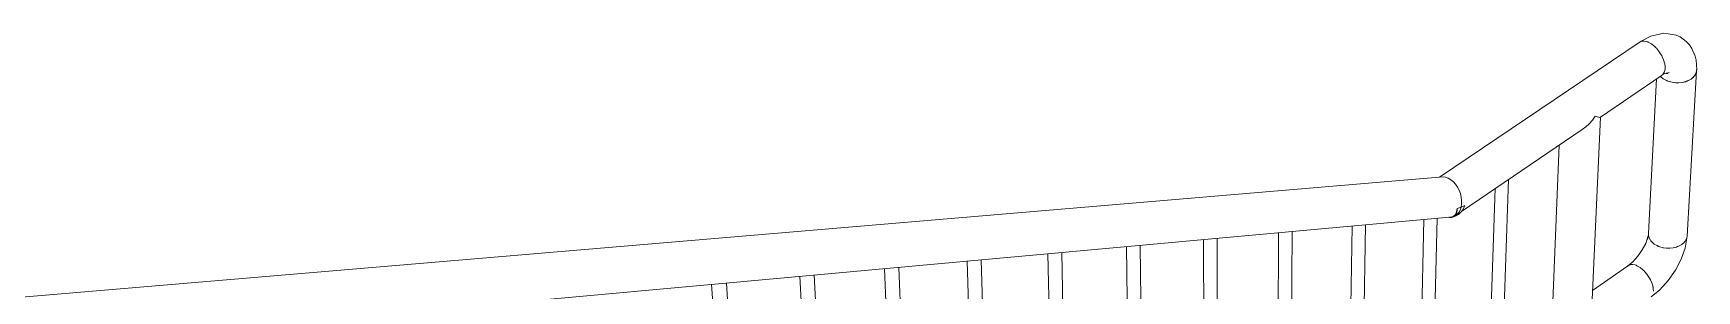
# Model space of a CAD drawing. Header units: millimetres. Extents: x 14140 to 38780, y -11415 to 1223.
# Drawn here: x 31313 to 33415, y -4482 to -4157 of the extents above; entities that cross this region are included whole.
import ezdxf

# ---------------------------------------------------------------- set-up
doc = ezdxf.new("R2010")
doc.units = ezdxf.units.MM
doc.header["$MEASUREMENT"] = 0
doc.layers.add('NewA-Ss_25_15_60_05-M_BalustradeAndGuardingSystems', color=7, linetype='Continuous')

# ---------------------------------------------------------------- blocks, each defined once
blk = doc.blocks.new('Section Elem_14_2', base_point=(32826.8, -4960.2))
at = {"layer": 'NewA-Ss_25_15_60_05-M_BalustradeAndGuardingSystems', "color": 6, "linetype": 'Continuous', "lineweight": 13}
for p, q in [((33344.5, -4167.2), (33356.7, -4160.6)), ((33356.7, -4160.6), (33367.9, -4158)), ((33367.9, -4158), (33373.2, -4157)), ((33373.2, -4157), (33378.6, -4157.7)), ((33378.6, -4157.7), (33388.9, -4159.3)), ((33388.9, -4159.3), (33394, -4161.7)), ((33090.1, -4339), (33343.4, -4167.7)), ((33343.4, -4167.7), (33344.2, -4167.5)), ((33345, -4167.2), (33344.2, -4167.5)), ((33344.2, -4167.5), (33344.5, -4167.2)), ((33344.5, -4167.2), (33345, -4167.2)), ((33345, -4167.2), (33345.8, -4166.9)), ((33345.8, -4166.9), (33348.4, -4166.8)), ((33348.4, -4166.8), (33351.4, -4167.4)), ((33348.5, -4166.8), (33348.4, -4166.8)), ((33348.4, -4166.8), (33348.4, -4166.8)), ((33351.4, -4167.4), (33352.4, -4167.8)), ((33353.5, -4168.2), (33352.4, -4167.8)), ((33352.4, -4167.8), (33352.9, -4167.9)), ((33353.5, -4168.2), (33352.9, -4167.9)), ((33353.5, -4168.2), (33354.5, -4168.6)), ((33354.5, -4168.6), (33357.7, -4170.5)), ((33357.7, -4170.5), (33357.5, -4170.4)), ((33357.7, -4170.5), (33360.8, -4172.9)), ((33360.8, -4172.9), (33361.9, -4173.9)), ((33361.9, -4173.9), (33361.8, -4173.8)), ((33362.9, -4174.8), (33361.9, -4173.9)), ((33361.9, -4173.9), (33362.4, -4174.3)), ((33362.9, -4174.8), (33362.4, -4174.3)), ((33362.9, -4174.8), (33363.9, -4175.8)), ((33362.9, -4174.9), (33362.9, -4174.8)), ((33363.9, -4175.8), (33366.7, -4179.1)), ((33366.7, -4179.1), (33369.2, -4182.8)), ((33366.8, -4179.4), (33366.7, -4179.1)), ((33394, -4161.7), (33401.7, -4167.6)), ((33401.7, -4167.6), (33405.9, -4171.5)), ((33405.9, -4171.5), (33408.7, -4176.4)), ((33408.7, -4176.4), (33413, -4185.9)), ((33369.2, -4182.8), (33369.9, -4184.1)), ((33370.6, -4185.3), (33369.9, -4184.1)), ((33369.9, -4184.1), (33370.3, -4184.7)), ((33370.6, -4185.3), (33370.3, -4184.7)), ((33370.6, -4185.3), (33371.3, -4186.6)), ((33371.3, -4186.6), (33373, -4190.5)), ((33373, -4190.5), (33372.9, -4190.3)), ((33373, -4190.5), (33374.2, -4194.4)), ((33374.2, -4194.4), (33374.4, -4195.6)), ((33374.6, -4196.8), (33374.4, -4195.6)), ((33374.4, -4195.6), (33374.6, -4196.3)), ((33374.4, -4195.6), (33374.4, -4195.6)), ((33375, -4201.5), (33374.5, -4204.6)), ((33374.6, -4196.3), (33374.6, -4196.8)), ((33374.6, -4196.8), (33374.9, -4198.1)), ((33374.6, -4196.9), (33374.6, -4196.8)), ((33374.9, -4198.1), (33375, -4201.5)), ((33374.9, -4201.6), (33375, -4201.5)), ((33413, -4185.9), (33414, -4191)), ((33414, -4191), (33414.9, -4202.9)), ((33414.9, -4202.9), (33414.8, -4203.4)), ((33293.1, -4262.9), (33370.1, -4210.6)), ((33363.9, -4214.8), (33353.8, -4409.8)), ((33372.3, -4214.5), (33368.8, -4211.4)), ((33369.4, -4212.2), (33368.8, -4211.5)), ((33372.3, -4214.5), (33369.4, -4212.2)), ((33372, -4209.2), (33370.1, -4210.6)), ((33370.9, -4210), (33374.7, -4207.9)), ((33373.5, -4207.2), (33372, -4209.2)), ((33377, -4216.9), (33372.3, -4214.5)), ((33375.7, -4216.4), (33372.3, -4214.5)), ((33373.8, -4206.3), (33373.5, -4207.2)), ((33373.8, -4206.3), (33374.2, -4205.4)), ((33373.8, -4206.3), (33374.1, -4205.9)), ((33374.2, -4205.4), (33374.1, -4205.9)), ((33374.5, -4204.6), (33374.2, -4205.4)), ((33374.7, -4207.9), (33380.1, -4206.6)), ((33375.7, -4207.7), (33378.7, -4208.1)), ((33377, -4216.9), (33375.7, -4216.4)), ((33377, -4216.9), (33377.6, -4217.3)), ((33377.1, -4217), (33377, -4216.9)), ((33378.3, -4217.5), (33377.6, -4217.3)), ((33378.3, -4217.5), (33378.2, -4217.4)), ((33383.7, -4219), (33378.3, -4217.5)), ((33379.6, -4218), (33378.3, -4217.5)), ((33383.7, -4219), (33379.6, -4218)), ((33389.5, -4219.6), (33383.7, -4219)), ((33388.1, -4219.6), (33383.7, -4219)), ((33389.5, -4219.6), (33388.1, -4219.6)), ((33390.3, -4219.7), (33389.5, -4219.6)), ((33391, -4219.6), (33390.3, -4219.7)), ((33391, -4219.6), (33390.9, -4219.6)), ((33396.8, -4219.2), (33391, -4219.6)), ((33392.4, -4219.7), (33391, -4219.6)), ((33396.8, -4219.2), (33392.4, -4219.7)), ((33402.1, -4217.7), (33396.8, -4219.2)), ((33400.8, -4218.2), (33396.8, -4219.2)), ((33402.1, -4217.7), (33400.8, -4218.2)), ((33402.1, -4217.7), (33402.8, -4217.6)), ((33403.3, -4217.3), (33402.8, -4217.6)), ((33414.8, -4204.4), (33403, -4413.3)), ((33407.9, -4214.9), (33403.3, -4217.3)), ((33404.6, -4216.8), (33403.3, -4217.3)), ((33407.9, -4214.9), (33404.6, -4216.8)), ((33411.4, -4211.8), (33407.9, -4214.9)), ((33410.6, -4212.6), (33407.9, -4214.9)), ((33411.4, -4211.8), (33410.6, -4212.6)), ((33411.4, -4211.8), (33411.8, -4211.4)), ((33412.1, -4210.9), (33411.8, -4211.4)), ((33414.2, -4207.3), (33412.1, -4210.9)), ((33412.8, -4210.1), (33412.1, -4210.9)), ((33414.2, -4207.3), (33412.8, -4210.1)), ((33414.8, -4203.4), (33414.2, -4207.3)), ((33414.8, -4204.4), (33414.2, -4207.3)), ((33414.8, -4203.4), (33414.8, -4204.4)), ((33293.1, -4262.9), (33281.5, -4521.2)), ((33286.5, -4261.6), (33283, -4266.8)), ((33289.2, -4262.6), (33286.5, -4261.6)), ((33291.2, -4263.1), (33289.2, -4262.6)), ((33292.6, -4263.3), (33291.2, -4263.1)), ((33293.1, -4262.9), (33292.6, -4263.3)), ((33270.3, -4278.5), (33117.6, -4382.4)), ((33274.8, -4275.3), (33270.3, -4278.5)), ((33279.1, -4271.4), (33274.8, -4275.3)), ((33283, -4266.8), (33279.1, -4271.4)), ((33240.9, -4298.5), (33218.7, -4850.4)), ((30532.1, -4555.3), (33094.5, -4338.6)), ((33094.5, -4338.6), (33097.7, -4339)), ((33097.7, -4339), (33101, -4340.2)), ((33101, -4340.2), (33104.3, -4342.1)), ((33104.3, -4342.1), (33107.4, -4344.6)), ((33107.4, -4344.6), (33110.2, -4347.8)), ((33110.2, -4347.8), (33112.7, -4351.4)), ((33177.2, -4341.8), (33157.6, -4914.1)), ((33112.7, -4351.4), (33114.8, -4355.4)), ((33114.8, -4355.4), (33116.3, -4359.7)), ((33116.3, -4359.7), (33117.4, -4364.1)), ((33117.4, -4364.1), (33117.9, -4368.5)), ((33117.9, -4368.5), (33117.8, -4372.8)), ((33160.2, -4353.4), (33142, -4912.9)), ((30555.8, -4621.4), (33102.7, -4389.5)), ((33086.9, -4390.9), (33072.5, -4955)), ((33102.7, -4389.9), (33101.4, -4389.6)), ((33105.4, -4389.2), (33102.7, -4389.5)), ((33105.3, -4389.9), (33102.7, -4389.9)), ((33107.6, -4389.2), (33105.3, -4389.9)), ((33107.7, -4388.1), (33105.4, -4389.2)), ((33109.5, -4387.8), (33107.6, -4389.2)), ((33109.4, -4387.9), (33107.6, -4389.2)), ((33109.6, -4386.3), (33107.7, -4388.1)), ((33110.9, -4387.8), (33108.4, -4388.7)), ((33109.4, -4387.9), (33112, -4386.1)), ((33111, -4385.8), (33109.5, -4387.8)), ((33111, -4383.9), (33109.6, -4386.3)), ((33114, -4385.9), (33110.9, -4387.8)), ((33111.9, -4380.8), (33111, -4383.9)), ((33111.9, -4383.2), (33111, -4385.8)), ((33112.2, -4378.7), (33111.9, -4380.8)), ((33112.2, -4380.2), (33111.9, -4383.2)), ((33112, -4386.1), (33114.2, -4383.6)), ((33117.1, -4376.8), (33112.2, -4378.7)), ((33112.2, -4378.7), (33112.2, -4380.2)), ((33116.9, -4383.3), (33114, -4385.9)), ((33114.2, -4383.6), (33115.9, -4380.4)), ((33115.9, -4380.4), (33117.1, -4376.8)), ((33119.3, -4380.1), (33116.9, -4383.3)), ((33117.8, -4372.8), (33117.1, -4376.8)), ((33117.1, -4376.8), (33121.8, -4374.8)), ((33121.2, -4376.5), (33119.3, -4380.1)), ((33121.8, -4374.8), (33121.2, -4376.5)), ((33121.8, -4374.8), (33121.8, -4374.8)), ((32886.6, -4409.2), (32883.3, -4978.1)), ((32903.7, -4407.6), (32899.3, -4982.1)), ((32979.4, -4400.7), (32971, -4963.6)), ((32996.3, -4399.2), (32986.8, -4968.8)), ((33070.2, -4392.5), (33056.8, -4949.8)), ((33352.7, -4417.7), (33353.8, -4411.2)), ((33353.9, -4410.8), (33353.8, -4409.8)), ((33353.9, -4410.8), (33353.8, -4411.2)), ((33353.8, -4411.2), (33353.9, -4411.7)), ((33353.9, -4410.8), (33353.9, -4411.7)), ((33353.9, -4412.7), (33353.9, -4411.7)), ((33354.7, -4415.7), (33353.9, -4412.7)), ((32612.6, -4434.1), (32625.1, -5026.3)), ((32694.5, -4426.7), (32702, -5007.1)), ((32711.9, -4425.1), (32718.6, -5011.3)), ((32791.7, -4417.8), (32793.7, -4992.4)), ((32808.9, -4416.2), (32809.9, -4996.5)), ((33340.5, -4438.8), (33346, -4430.9)), ((33346, -4430.9), (33350.4, -4422.6)), ((33350.4, -4422.6), (33353.3, -4414.4)), ((33354.7, -4415.6), (33354.7, -4415.7)), ((33354.7, -4415.7), (33354.8, -4415.7)), ((33356.3, -4418.5), (33354.7, -4415.7)), ((33357, -4419.4), (33356.3, -4418.5)), ((33357, -4419.3), (33357, -4419.4)), ((33357, -4419.4), (33357.3, -4419.8)), ((33357, -4419.4), (33357.7, -4420.2)), ((33357.3, -4419.8), (33357.7, -4420.2)), ((33358.5, -4421.1), (33357.7, -4420.2)), ((33357.7, -4420.2), (33357.8, -4420.2)), ((33361.3, -4423.4), (33358.5, -4421.1)), ((33361.3, -4423.4), (33361.5, -4423.5)), ((33364.7, -4425.4), (33361.3, -4423.4)), ((33365.9, -4425.9), (33364.7, -4425.4)), ((33365.9, -4425.8), (33365.9, -4425.9)), ((33365.9, -4425.9), (33367.2, -4426.4)), ((33365.9, -4425.9), (33366.5, -4426.2)), ((33367.2, -4426.4), (33366.5, -4426.2)), ((33367.2, -4426.4), (33367.2, -4426.4)), ((33368.4, -4426.9), (33367.2, -4426.4)), ((33372.5, -4428), (33368.4, -4426.9)), ((33372.3, -4427.9), (33372.5, -4428)), ((33372.5, -4428), (33372.7, -4428)), ((33376.7, -4428.5), (33372.5, -4428)), ((33378.2, -4428.6), (33376.7, -4428.5)), ((33378.1, -4428.5), (33378.2, -4428.6)), ((33378.2, -4428.6), (33378.9, -4428.6)), ((33378.2, -4428.6), (33379.6, -4428.6)), ((33379.6, -4428.6), (33378.9, -4428.6)), ((33379.6, -4428.6), (33379.7, -4428.6)), ((33381, -4428.6), (33379.6, -4428.6)), ((33385.3, -4428.1), (33381, -4428.6)), ((33385, -4428.1), (33385.3, -4428.1)), ((33389.3, -4427.2), (33385.3, -4428.1)), ((33390.5, -4426.7), (33389.3, -4427.2)), ((33390.4, -4426.7), (33390.5, -4426.7)), ((33390.5, -4426.7), (33391.7, -4426.2)), ((33390.5, -4426.7), (33391.2, -4426.5)), ((33391.2, -4426.5), (33391.7, -4426.2)), ((33392.9, -4425.7), (33391.7, -4426.2)), ((33391.7, -4426.2), (33391.8, -4426.2)), ((33396.2, -4423.8), (33392.9, -4425.7)), ((33395.4, -4442.4), (33400.2, -4428.8)), ((33398.9, -4421.6), (33396.2, -4423.8)), ((33399.6, -4420.7), (33398.9, -4421.6)), ((33399.6, -4420.7), (33400.3, -4419.9)), ((33399.6, -4420.7), (33400, -4420.3)), ((33400, -4420.3), (33400.3, -4419.9)), ((33400.2, -4428.8), (33402.3, -4416.2)), ((33400.9, -4419), (33400.3, -4419.9)), ((33402.3, -4416.2), (33400.9, -4419)), ((33403, -4413.3), (33402.3, -4416.2)), ((32388.7, -4454.5), (32414.6, -5053.3)), ((32406.8, -4452.9), (32431.9, -5057.5)), ((32493.1, -4445), (32512.6, -5037.6)), ((32511, -4443.4), (32529.6, -5041.7)), ((32595, -4435.7), (32608.4, -5022.2)), ((33283.2, -4482), (33327.5, -4451.3)), ((33327.5, -4451.3), (33334.2, -4445.7)), ((33327.5, -4451.3), (33329.4, -4450)), ((33329.4, -4450), (33330.2, -4449.7)), ((33330.9, -4449.5), (33330.2, -4449.7)), ((33330.2, -4449.7), (33330.5, -4449.5)), ((33330.9, -4449.5), (33330.5, -4449.5)), ((33330.9, -4449.5), (33331.7, -4449.3)), ((33331.7, -4449.3), (33334.3, -4449.3)), ((33334.2, -4445.7), (33340.5, -4438.8)), ((33334.3, -4449.3), (33337.2, -4449.9)), ((33337.2, -4449.9), (33338.2, -4450.3)), ((33338.2, -4450.3), (33338.1, -4450.3)), ((33338.2, -4450.3), (33338.7, -4450.5)), ((33339.2, -4450.8), (33338.2, -4450.3)), ((33339.2, -4450.8), (33338.7, -4450.5)), ((33339.2, -4450.8), (33340.2, -4451.2)), ((33339.2, -4450.8), (33339.2, -4450.8)), ((33340.2, -4451.2), (33343.3, -4453.1)), ((33343.3, -4453.1), (33343.1, -4453)), ((33343.3, -4453.1), (33346.3, -4455.5)), ((33388.1, -4456.3), (33395.4, -4442.4)), ((32170.4, -4474.4), (32210.2, -5086.1)), ((32189, -4472.7), (32228, -5090.4)), ((32281.8, -4464.2), (32314.4, -5069.4)), ((32300.1, -4462.6), (32331.9, -5073.6)), ((33346.3, -4455.5), (33347.3, -4456.4)), ((33347.3, -4456.4), (33347.3, -4456.4)), ((33347.3, -4456.4), (33347.8, -4456.9)), ((33348.3, -4457.4), (33347.3, -4456.4)), ((33348.3, -4457.4), (33347.8, -4456.9)), ((33348.4, -4457.5), (33348.3, -4457.4)), ((33348.3, -4457.4), (33349.3, -4458.4)), ((33349.3, -4458.4), (33352, -4461.6)), ((33352.2, -4461.9), (33352, -4461.6)), ((33352, -4461.6), (33354.5, -4465.1)), ((33354.5, -4465.1), (33355.1, -4466.4)), ((33355.1, -4466.4), (33355.1, -4466.3)), ((33355.8, -4467.6), (33355.1, -4466.4)), ((33355.1, -4466.4), (33355.5, -4467)), ((33355.5, -4467), (33355.8, -4467.6)), ((33355.8, -4467.6), (33356.5, -4468.8)), ((33356.5, -4468.8), (33358.2, -4472.6)), ((33358.2, -4472.6), (33358.1, -4472.4)), ((33358.2, -4472.6), (33359.3, -4476.3)), ((33368.4, -4481.1), (33378.9, -4469.5)), ((33378.9, -4469.5), (33388.1, -4456.3)), ((33357.2, -4490.3), (33368.4, -4481.1)), ((33359.3, -4476.3), (33359.5, -4477.5)), ((33359.8, -4478.7), (33359.5, -4477.5)), ((33359.5, -4477.5), (33359.7, -4478.1)), ((33359.8, -4478.7), (33359.7, -4478.1)), ((33359.8, -4478.7), (33360, -4479.9)), ((33360, -4479.9), (33360.1, -4483.1))]:
    blk.add_line(p, q, dxfattribs=at)

msp = doc.modelspace()

# ---------------------------------------------------------------- block references
at = {"layer": 'NewA-Ss_25_15_60_05-M_BalustradeAndGuardingSystems', "lineweight": 0}
msp.add_blockref('Section Elem_14_2', (32826.8, -4960.2), dxfattribs=at)

doc.saveas('drawing.dxf')
